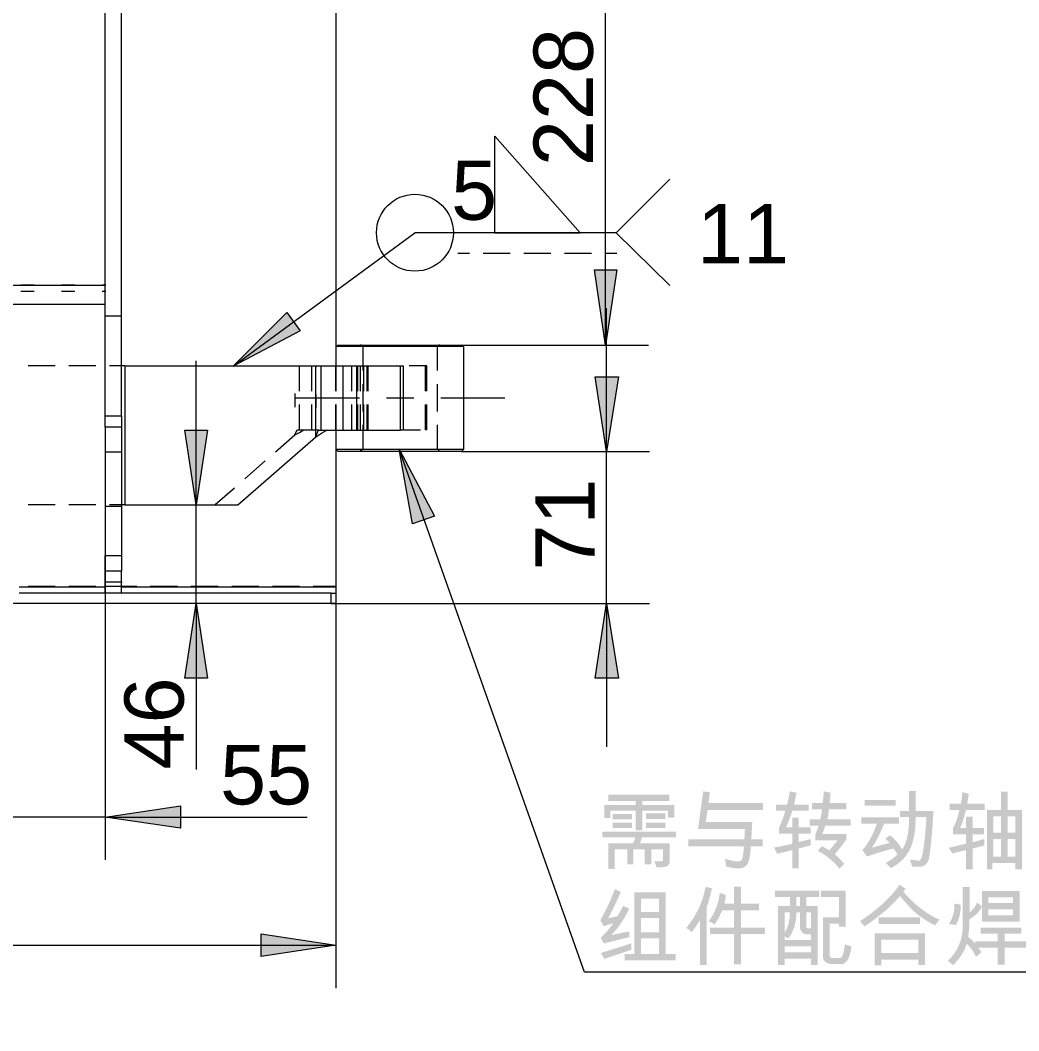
# Model space of a CAD drawing. Header units: millimetres. Extents: x 3 to 591, y 5 to 206.
# Drawn here: x 126.98 to 173.71, y 82.6 to 129.89 of the extents above; entities that cross this region are included whole.
import ezdxf

# ---------------------------------------------------------------- set-up
doc = ezdxf.new("R2010")
doc.units = ezdxf.units.MM

msp = doc.modelspace()

# ---------------------------------------------------------------- hatches: boundary and pattern name
h = msp.add_hatch(color=7)
h.paths.add_polyline_path([(141.746111, 146.473333), (138.253611, 145.944167), (138.253611, 147.037778)])
h.paths.add_polyline_path([(131.727222, 146.473333), (135.255, 147.037778), (135.255, 145.944167)])
h.paths.add_polyline_path([(54.2925, 189.688611), (57.785, 190.217778), (57.785, 189.124167)])
h.paths.add_polyline_path([(53.234167, 189.688611), (49.741667, 189.124167), (49.741667, 190.217778)])
h.paths.add_polyline_path([(130.951111, 92.604167), (134.478889, 93.133333), (134.478889, 92.075)])
h.paths.add_polyline_path([(125.447778, 92.604167), (121.955278, 92.075), (121.955278, 93.133333)])
h.paths.add_polyline_path([(130.951111, 146.473333), (127.458611, 145.944167), (127.458611, 147.037778)])
h.paths.add_polyline_path([(88.653056, 146.473333), (92.180833, 147.037778), (92.180833, 145.944167)])
at = {"true_color": 0x0000ff}
h = msp.add_hatch(color=5, dxfattribs=at)
h.paths.add_polyline_path([(55.068611, 147.672778), (52.352222, 149.965833), (53.163611, 150.671389)])
h.paths.add_polyline_path([(136.948333, 113.700278), (139.453056, 116.205), (140.088056, 115.358333)])
h.paths.add_polyline_path([(92.286667, 124.354167), (89.640833, 121.990556), (89.076389, 122.907778)])
h.paths.add_polyline_path([(74.541944, 142.098889), (75.106389, 145.591389), (76.129444, 145.273889)])
h = msp.add_hatch(color=7)
h.paths.add_polyline_path([(104.034167, 132.609167), (104.598611, 129.116667), (103.505, 129.116667)])
h.paths.add_polyline_path([(104.034167, 135.396111), (103.505, 138.888611), (104.598611, 138.888611)])
h.paths.add_polyline_path([(154.375556, 114.688056), (153.846389, 118.215833), (154.904722, 118.215833)])
h.paths.add_polyline_path([(154.375556, 137.512778), (154.904722, 134.020278), (153.846389, 134.020278)])
h.paths.add_polyline_path([(135.219722, 102.587778), (135.748889, 99.095278), (134.690556, 99.095278)])
h.paths.add_polyline_path([(135.219722, 107.209167), (134.690556, 110.701667), (135.748889, 110.701667)])
h = msp.add_hatch(color=7)
h.paths.add_polyline_path([(154.410833, 102.587778), (154.975278, 99.095278), (153.881667, 99.095278)])
h.paths.add_polyline_path([(154.410833, 109.713889), (153.881667, 113.206389), (154.975278, 113.206389)])
h = msp.add_hatch(color=7)
h.dxf.hatch_style = 2
h.paths.add_polyline_path([(144.709444, 109.819722), (146.3675, 106.68), (145.344444, 106.327222)])
h = msp.add_hatch(color=7)
h.paths.add_polyline_path([(157.584973, 92.575452), (157.287868, 92.575452), (157.287868, 92.896259), (156.095038, 92.896259), (156.095038, 91.975178), (155.785806, 91.975178), (155.785806, 92.896259), (154.596835, 92.896259), (154.596835, 92.551749), (154.309651, 92.551749), (154.309651, 93.171867), (155.785806, 93.171867), (155.785806, 93.349909), (154.507538, 93.349909), (154.507538, 93.647014), (157.356769, 93.647014), (157.356769, 93.349909), (156.095038, 93.349909), (156.095038, 93.171867), (157.584973, 93.171867)])
h.paths.add_polyline_path([(157.1666, 92.518125), (156.265363, 92.518125), (156.265363, 92.769479), (157.1666, 92.769479)])
h.paths.add_polyline_path([(155.603905, 92.50214), (154.699912, 92.50214), (154.699912, 92.749636), (155.603905, 92.749636)])
h.paths.add_polyline_path([(157.1666, 92.084319), (156.265363, 92.084319), (156.265363, 92.331815), (157.1666, 92.331815)])
h.paths.add_polyline_path([(155.603905, 92.084319), (154.699912, 92.084319), (154.699912, 92.331815), (155.603905, 92.331815)])
h.paths.add_polyline_path([(157.66986, 91.650512), (156.075194, 91.650512), (156.024, 91.494174), (155.97818, 91.378763), (157.368896, 91.378763), (157.368896, 90.523277), (157.346072, 90.405024), (157.27767, 90.319741), (157.163792, 90.267324), (157.004543, 90.24767), (156.756496, 90.243811), (156.655624, 90.539262), (156.915246, 90.527136), (156.978274, 90.530744), (157.023422, 90.548151), (157.050587, 90.579303), (157.059664, 90.62415), (157.059664, 91.09158), (156.509, 91.09158), (156.509, 90.388229), (156.20032, 90.388229), (156.20032, 91.09158), (155.673358, 91.09158), (155.673358, 90.388229), (155.386175, 90.388229), (155.386175, 91.09158), (154.796926, 91.09158), (154.796926, 90.170499), (154.507538, 90.170499), (154.507538, 91.378763), (155.649105, 91.378763), (155.706086, 91.483219), (155.77423, 91.650512), (154.216496, 91.650512), (154.216496, 91.925569), (157.66986, 91.925569)])
h = msp.add_hatch(color=7)
h.dxf.hatch_style = 2
h.paths.add_polyline_path([(161.743457, 92.935947), (159.146131, 92.935947), (159.060692, 92.373156), (161.236339, 92.373156), (161.190588, 91.553499), (161.72196, 91.553499), (161.72196, 91.23655), (161.171296, 91.23655), (161.143588, 90.91172), (161.1026, 90.656602), (161.04828, 90.471248), (160.980575, 90.355708), (160.901398, 90.285126), (160.812661, 90.234647), (160.714312, 90.204322), (160.6063, 90.194202), (160.497366, 90.199783), (160.362387, 90.216526), (160.201363, 90.244431), (160.014295, 90.283499), (159.962481, 90.643993), (160.17084, 90.589414), (160.340339, 90.550493), (160.470977, 90.527179), (160.562754, 90.519419), (160.654876, 90.534853), (160.725914, 90.581706), (160.754034, 90.625114), (160.778072, 90.693327), (160.79808, 90.786345), (160.814108, 90.904167), (160.826407, 91.022609), (160.835192, 91.117487), (160.840463, 91.188801), (160.84222, 91.23655), (158.244894, 91.23655), (158.244894, 91.553499), (160.865922, 91.553499), (160.88115, 91.787903), (160.89183, 92.044631), (158.700198, 92.044631), (158.937771, 93.801354), (159.25472, 93.760013), (159.185818, 93.260612), (161.743457, 93.260612)])
h = msp.add_hatch(color=7)
h.paths.add_polyline_path([(163.974893, 91.281749), (163.414307, 91.131268), (163.414307, 90.20247), (163.106729, 90.20247), (163.106729, 91.054098), (162.407237, 90.883772), (162.322556, 91.047001), (162.25896, 91.180877), (162.425453, 91.204855), (162.62228, 91.241235), (162.849389, 91.290018), (163.106729, 91.351203), (163.106729, 91.816979), (162.492675, 91.816979), (162.492675, 92.109675), (162.656042, 92.492494), (162.785922, 92.900118), (162.339989, 92.900118), (162.339989, 93.179584), (162.859233, 93.179584), (162.929927, 93.458981), (162.999793, 93.805764), (163.312884, 93.732453), (163.187758, 93.179584), (163.877879, 93.179584), (163.877879, 92.900118), (163.110588, 92.900118), (163.057464, 92.734357), (162.991525, 92.548029), (162.91277, 92.341237), (162.821199, 92.114085), (163.106729, 92.114085), (163.106729, 92.57931), (163.414307, 92.57931), (163.414307, 92.114085), (163.974893, 92.114085), (163.974893, 91.816979), (163.414307, 91.816979), (163.414307, 91.436641), (163.974893, 91.572791)])
h.paths.add_polyline_path([(165.836898, 92.198972), (164.648478, 92.198972), (164.605277, 92.057998), (164.569103, 91.945964), (164.539958, 91.862868), (164.51784, 91.808711), (165.632949, 91.808711), (165.632949, 91.537513), (165.546132, 91.420113), (165.428723, 91.268038), (165.280722, 91.08134), (165.102128, 90.86007), (165.30849, 90.66363), (165.54751, 90.408073), (165.317653, 90.186485), (165.127166, 90.411596), (164.894665, 90.62725), (164.620099, 90.833499), (164.303417, 91.030395), (164.497996, 91.240408), (164.846364, 91.041971), (164.971731, 91.191815), (165.076635, 91.320472), (165.161074, 91.427839), (165.225049, 91.513811), (164.188765, 91.513811), (164.188765, 91.777292), (164.343105, 92.198972), (163.929142, 92.198972), (163.929142, 92.494423), (164.412558, 92.494423), (164.433935, 92.579379), (164.456655, 92.686246), (164.480616, 92.815024), (164.505713, 92.965712), (164.036078, 92.965712), (164.036078, 93.256754), (164.529416, 93.265022), (164.545211, 93.36673), (164.559457, 93.489987), (164.572049, 93.634844), (164.582884, 93.801354), (164.903691, 93.74017), (164.854633, 93.260612), (165.632949, 93.260612), (165.632949, 92.965712), (164.826521, 92.965712), (164.808124, 92.812233), (164.788487, 92.682525), (164.76761, 92.576589), (164.745492, 92.494423), (165.836898, 92.494423)])
h = msp.add_hatch(color=7)
h.paths.add_polyline_path([(169.716468, 92.884683), (169.668443, 92.148053), (169.60843, 91.464753), (169.576494, 91.165753), (169.546831, 90.925251), (169.519443, 90.743247), (169.494328, 90.61974), (169.426046, 90.458716), (169.316837, 90.351849), (169.179515, 90.29156), (169.026898, 90.271372), (168.89309, 90.276333), (168.713807, 90.291216), (168.663853, 90.458716), (168.616793, 90.604306), (168.788678, 90.586219), (168.919893, 90.5733), (169.01049, 90.565549), (169.060522, 90.562965), (169.081416, 90.57423), (169.106135, 90.608027), (169.134781, 90.664354), (169.167457, 90.743212), (169.201874, 90.861663), (169.23567, 91.036803), (169.268847, 91.268684), (169.301403, 91.557357), (169.330962, 91.860267), (169.355146, 92.135582), (169.373956, 92.383198), (169.387392, 92.603012), (168.880274, 92.603012), (168.862687, 92.110743), (168.806549, 91.682345), (168.711757, 91.31782), (168.578208, 91.017166), (168.40976, 90.765192), (168.21041, 90.546704), (167.98026, 90.361702), (167.719415, 90.210187), (167.484046, 90.469809), (167.650547, 90.559098), (167.796172, 90.653295), (167.920919, 90.75235), (168.024788, 90.856211), (167.947825, 90.994222), (167.840682, 91.135126), (167.467906, 91.0295), (167.13678, 90.930901), (166.84741, 90.83933), (166.599897, 90.754788), (166.387679, 91.061815), (166.470378, 91.145117), (166.559796, 91.260252), (166.656035, 91.40722), (166.759198, 91.58602), (166.943304, 91.957953), (167.069532, 92.295986), (166.340274, 92.295986), (166.340274, 92.591437), (168.109675, 92.591437), (168.109675, 92.295986), (167.410734, 92.295986), (167.245465, 91.914105), (167.093579, 91.598629), (166.955026, 91.349609), (166.829753, 91.167097), (167.665947, 91.394749), (167.642176, 91.424196), (167.600628, 91.467027), (167.541303, 91.52319), (167.464202, 91.592635), (167.687996, 91.751385), (167.87795, 91.573627), (168.034366, 91.403361), (168.157192, 91.240641), (168.246377, 91.085517), (168.299715, 91.158165), (168.353106, 91.261148), (168.4066, 91.394413), (168.460248, 91.557908), (168.540381, 91.918265), (168.567184, 92.28441), (168.567184, 92.603012), (168.141646, 92.603012), (168.141646, 92.884683), (168.567184, 92.884683), (168.567184, 93.825608), (168.876416, 93.829466), (168.876416, 92.884683)])
h.paths.add_polyline_path([(167.943208, 93.128321), (166.499024, 93.128321), (166.499024, 93.407236), (167.943208, 93.407236)])
h = msp.add_hatch(color=7)
h.paths.add_polyline_path([(173.853455, 90.152861), (173.546428, 90.152861), (173.546428, 90.453824), (172.474866, 90.453824), (172.474866, 90.152861), (172.215243, 90.152861), (172.215243, 92.932088), (172.88056, 92.932088), (172.88056, 93.783716), (173.187587, 93.783716), (173.187587, 92.932088), (173.853455, 92.932088)])
h.paths.add_polyline_path([(173.546428, 91.878164), (173.546428, 92.636637), (173.187587, 92.636637), (173.187587, 91.878164)])
h.paths.add_polyline_path([(172.88056, 91.878164), (172.88056, 92.636637), (172.523924, 92.636637), (172.523924, 91.878164)])
h.paths.add_polyline_path([(173.546428, 90.750929), (173.546428, 91.581059), (173.187587, 91.581059), (173.187587, 90.750929)])
h.paths.add_polyline_path([(172.88056, 90.750929), (172.88056, 91.581059), (172.523924, 91.581059), (172.523924, 90.750929)])
h.paths.add_polyline_path([(172.118229, 92.932088), (171.231875, 92.932088), (171.162835, 92.654482), (171.094623, 92.421938), (171.027236, 92.234456), (170.960677, 92.092036), (171.240143, 92.092036), (171.240143, 92.612934), (171.549375, 92.612934), (171.549375, 92.092036), (172.072478, 92.092036), (172.072478, 91.797136), (171.549375, 91.797136), (171.549375, 91.422309), (172.094527, 91.577201), (172.094527, 91.274032), (171.549375, 91.127409), (171.549375, 90.152861), (171.240143, 90.152861), (171.240143, 91.057956), (170.596324, 90.899757), (170.429857, 91.163238), (170.618321, 91.207835), (170.781877, 91.246541), (170.920525, 91.279355), (171.034264, 91.306279), (171.123096, 91.327311), (171.18702, 91.342452), (171.226036, 91.351702), (171.240143, 91.355061), (171.240143, 91.797136), (170.623885, 91.797136), (170.623885, 92.092036), (170.7081, 92.234456), (170.787044, 92.421938), (170.860614, 92.654482), (170.928707, 92.932088), (170.465686, 92.932088), (170.465686, 93.229193), (170.994301, 93.229193), (171.01455, 93.32023), (171.03392, 93.441135), (171.05236, 93.591807), (171.069818, 93.77214), (171.363064, 93.686702), (171.357156, 93.622425), (171.344323, 93.524713), (171.324462, 93.393619), (171.29747, 93.229193), (172.118229, 93.229193)])
h = msp.add_hatch(color=7)
h.paths.add_polyline_path([(169.996485, 87.807764), (169.791433, 87.536015), (169.695952, 87.578717), (169.581558, 87.639092), (169.448353, 87.717244), (169.296442, 87.813276), (169.005469, 88.016399), (168.779402, 88.206292), (168.666945, 88.318861), (168.523845, 88.473081), (168.350048, 88.669055), (168.145504, 88.906887), (167.833051, 88.561077), (167.454556, 88.209117), (167.009915, 87.85106), (166.499024, 87.486956), (166.279089, 87.730594), (166.581474, 87.937426), (166.86355, 88.146158), (167.125317, 88.356776), (167.366775, 88.569268), (167.587924, 88.783619), (167.788765, 88.999818), (167.969296, 89.217852), (168.129519, 89.437707), (168.428829, 89.235963), (168.304254, 89.109183), (168.486862, 88.898533), (168.690656, 88.693153), (168.915535, 88.492942), (169.161394, 88.297794), (169.405824, 88.122628), (169.626482, 87.982499), (169.823369, 87.87751)])
h.paths.add_polyline_path([(169.090287, 87.599404), (167.154419, 87.599404), (167.154419, 87.908636), (169.090287, 87.908636)])
h.paths.add_polyline_path([(169.326207, 85.677868), (169.0054, 85.677868), (169.0054, 85.929773), (167.281199, 85.929773), (167.281199, 85.656371), (166.960391, 85.656371), (166.960391, 87.161739), (169.326207, 87.161739)])
h.paths.add_polyline_path([(169.0054, 86.2368), (169.0054, 86.866839), (167.281199, 86.866839), (167.281199, 86.2368)])
h = msp.add_hatch(color=7)
h.paths.add_polyline_path([(155.487047, 86.979838), (155.238458, 86.921263), (155.018135, 86.868734), (154.82608, 86.822251), (154.662291, 86.781814), (154.52677, 86.747424), (154.419516, 86.719079), (154.340528, 86.696781), (154.289808, 86.680529), (154.143184, 86.951726), (154.32953, 87.144058), (154.488383, 87.31918), (154.619744, 87.477043), (154.723614, 87.617594), (154.702754, 87.620755), (154.669871, 87.611187), (154.617143, 87.596554), (154.544469, 87.576805), (154.396123, 87.534774), (154.282091, 87.498532), (154.127199, 87.779652), (154.285751, 88.057378), (154.452209, 88.391225), (154.626626, 88.781296), (154.809052, 89.227694), (155.084109, 89.100915), (154.910588, 88.711378), (154.754689, 88.376205), (154.616463, 88.095395), (154.495962, 87.868949), (154.922052, 87.958246), (154.981178, 88.048473), (155.046144, 88.15875), (155.117001, 88.289078), (155.193801, 88.439456), (155.483189, 88.311023), (155.277103, 87.923855), (155.065643, 87.589138), (154.848809, 87.306821), (154.6266, 87.076852), (155.487047, 87.254895)])
h.paths.add_polyline_path([(157.648362, 85.896149), (155.259395, 85.896149), (155.259395, 86.193254), (155.722416, 86.193254), (155.722416, 89.085481), (157.182585, 89.085481), (157.182585, 86.193254), (157.648362, 86.193254)])
h.paths.add_polyline_path([(156.873354, 88.152273), (156.873354, 88.790029), (156.029443, 88.790029), (156.029443, 88.152273)])
h.paths.add_polyline_path([(156.873354, 87.203632), (156.873354, 87.872807), (156.029443, 87.872807), (156.029443, 87.203632)])
h.paths.add_polyline_path([(156.873354, 86.193254), (156.873354, 86.921961), (156.029443, 86.921961), (156.029443, 86.193254)])
h.paths.add_polyline_path([(155.576344, 86.391141), (154.305793, 85.965602), (154.155311, 86.244517), (154.440511, 86.332601), (154.695003, 86.411647), (154.918772, 86.481664), (155.111807, 86.542656), (155.274095, 86.59463), (155.405622, 86.637594), (155.506376, 86.671553), (155.576344, 86.696514)])
h = msp.add_hatch(color=7)
h.paths.add_polyline_path([(161.824486, 87.122052), (160.703314, 87.122052), (160.703314, 85.70598), (160.384711, 85.70598), (160.384711, 87.122052), (159.250862, 87.122052), (159.250862, 87.429079), (160.384711, 87.429079), (160.384711, 88.237712), (159.835701, 88.237712), (159.667443, 87.88893), (159.483474, 87.58397), (159.199599, 87.726184), (159.394832, 88.022195), (159.546451, 88.341409), (159.654455, 88.683877), (159.718843, 89.049652), (159.99831, 88.960355), (159.976812, 88.737871), (159.937125, 88.546392), (160.384711, 88.546392), (160.384711, 89.348962), (160.703314, 89.348962), (160.703314, 88.546392), (161.547224, 88.546392), (161.547224, 88.237712), (160.703314, 88.237712), (160.703314, 87.429079), (161.824486, 87.429079)])
h.paths.add_polyline_path([(159.348427, 89.271792), (159.292272, 89.009344), (159.203457, 88.686952), (159.096521, 88.35016), (159.096521, 85.682278), (158.789494, 85.682278), (158.789494, 87.765871), (158.415219, 87.223476), (158.151738, 87.409235), (158.472528, 87.851904), (158.730377, 88.320049), (158.92518, 88.813723), (159.056834, 89.332976)])
h = msp.add_hatch(color=7)
h.paths.add_polyline_path([(165.876586, 86.549891), (165.841971, 86.330154), (165.799347, 86.148812), (165.748764, 86.005815), (165.690275, 85.90111), (165.629202, 85.826188), (165.570868, 85.772608), (165.515324, 85.740422), (165.462623, 85.729682), (164.870067, 85.729682), (164.726906, 85.773108), (164.624776, 85.845575), (164.563574, 85.947188), (164.543196, 86.07805), (164.543196, 87.904778), (165.292298, 87.904778), (165.292298, 88.861687), (164.458309, 88.861687), (164.458309, 89.158792), (165.600978, 89.158792), (165.600978, 87.470971), (165.292298, 87.470971), (165.292298, 87.609326), (164.86235, 87.609326), (164.86235, 86.107816), (164.87197, 86.065217), (164.900866, 86.034918), (164.949089, 86.016814), (165.01669, 86.010802), (165.353482, 86.010802), (165.386709, 86.020801), (165.418173, 86.0508), (165.447866, 86.100796), (165.475783, 86.170792), (165.501918, 86.260787), (165.526263, 86.37078), (165.548812, 86.500772), (165.569559, 86.650763)])
h.paths.add_polyline_path([(164.37287, 88.861687), (163.770943, 88.861687), (163.770943, 88.443315), (164.299559, 88.443315), (164.299559, 85.682278), (163.978752, 85.682278), (163.978752, 85.977178), (162.752298, 85.977178), (162.752298, 85.682278), (162.445271, 85.682278), (162.445271, 88.443315), (162.995935, 88.443315), (162.995935, 88.861687), (162.298647, 88.861687), (162.298647, 89.158792), (164.37287, 89.158792)])
h.paths.add_polyline_path([(163.467775, 88.431739), (163.467775, 88.861687), (163.304615, 88.861687), (163.304615, 88.431739)])
h.paths.add_polyline_path([(163.978752, 87.389391), (163.978752, 88.136288), (163.758817, 88.136288), (163.758817, 87.451127), (163.780004, 87.42187), (163.823722, 87.401863), (163.889971, 87.391054)])
h.paths.add_polyline_path([(163.978752, 86.850854), (163.978752, 87.118193), (163.738973, 87.118193), (163.614605, 87.164496), (163.531165, 87.252139), (163.483554, 87.352598), (163.467775, 87.439001), (163.467775, 88.136288), (163.308474, 88.136288), (163.275392, 87.766173), (163.200091, 87.440448), (163.082519, 87.159061), (162.922623, 86.921961), (162.752298, 87.02118), (162.752298, 86.850854)])
h.paths.add_polyline_path([(162.995935, 88.136288), (162.747888, 88.136288), (162.747888, 87.191505), (162.853928, 87.37897), (162.930616, 87.598991), (162.977951, 87.851465)])
h.paths.add_polyline_path([(163.990878, 86.274283), (163.990878, 86.553749), (162.752298, 86.553749), (162.752298, 86.274283)])
h = msp.add_hatch(color=7)
h.paths.add_polyline_path([(170.631602, 85.670151), (170.387965, 85.880164), (170.550951, 86.044415), (170.692227, 86.220488), (170.811786, 86.408368), (170.909621, 86.608044), (170.985726, 86.819502), (171.040095, 87.042729), (171.072721, 87.277712), (171.083598, 87.524439), (171.083598, 89.329118), (171.410469, 89.329118), (171.410469, 88.144556), (171.511548, 88.232208), (171.603119, 88.338929), (171.685181, 88.464769), (171.757735, 88.609782), (171.979323, 88.419613), (171.979323, 89.142807), (173.744314, 89.142807), (173.744314, 87.702482), (171.979323, 87.702482), (171.979323, 88.403627), (171.894419, 88.249227), (171.77372, 88.101079), (171.609613, 87.959236), (171.402201, 87.823749), (171.384493, 87.380572), (171.343221, 86.983697), (171.462292, 86.890576), (171.555783, 86.809651), (171.623746, 86.740921), (171.666233, 86.684387), (171.676155, 86.789669), (172.714093, 86.789669), (172.714093, 87.138037), (171.918138, 87.138037), (171.918138, 87.429079), (173.833611, 87.429079), (173.833611, 87.138037), (173.03931, 87.138037), (173.03931, 86.789669), (174.061814, 86.789669), (174.061814, 86.492564), (173.03931, 86.492564), (173.03931, 85.693853), (172.714093, 85.693853), (172.714093, 86.492564), (171.816715, 86.492564), (171.836214, 86.463074), (171.878451, 86.403818), (171.967748, 86.270424), (171.699857, 86.058206), (171.606641, 86.247222), (171.503142, 86.412362), (171.389411, 86.553525), (171.265499, 86.670607), (171.177537, 86.417702), (171.042602, 86.166658), (170.86064, 85.917474)])
h.paths.add_polyline_path([(173.431224, 88.841844), (172.284696, 88.841844), (172.284696, 88.58608), (173.431224, 88.58608)])
h.paths.add_polyline_path([(173.431224, 88.29118), (172.284696, 88.29118), (172.284696, 87.997933), (173.431224, 87.997933)])
h.paths.add_polyline_path([(170.689479, 88.55466), (170.98438, 88.505051), (170.981908, 88.25492), (170.944761, 88.012127), (170.872991, 87.776568), (170.766649, 87.548141), (170.441432, 87.599404), (170.553252, 87.805283), (170.633186, 88.008682), (170.681185, 88.2096), (170.697196, 88.408037)])
h = msp.add_hatch(color=7)
h.paths.add_polyline_path([(53.234167, 86.606944), (56.726667, 87.136111), (56.726667, 86.077778)])
h.paths.add_polyline_path([(141.746111, 86.606944), (138.253611, 86.077778), (138.253611, 87.136111)])
h.paths.add_polyline_path([(87.771111, 18.803056), (84.278611, 18.273889), (84.278611, 19.332222)])
h.paths.add_polyline_path([(98.248611, 18.803056), (101.776389, 19.332222), (101.776389, 18.273889)])

# ---------------------------------------------------------------- linework, layer by layer
at = {"color": 7, "lineweight": 0}
for points in [[(130.951111, 116.063889), (130.951111, 147.073056)], [(131.727222, 116.063889), (131.727222, 147.073056)], [(141.746111, 138.500556), (141.746111, 113.700278)], [(154.375556, 114.688056), (154.375556, 137.512778)], [(148.005694, 118.977727), (147.461358, 118.977727)], [(149.910694, 118.977727), (148.640694, 118.977727)], [(151.815694, 118.977727), (150.545694, 118.977727)], [(153.720694, 118.977727), (152.450694, 118.977727)], [(154.899678, 118.977727), (154.355694, 118.977727)], [(130.951111, 117.475), (55.068611, 117.475)], [(127.639057, 117.495673), (127.004057, 117.495673)], [(129.544057, 117.495673), (128.909057, 117.495673)], [(130.981626, 117.495673), (130.814057, 117.495673)], [(127.639057, 117.195671), (127.004057, 117.195671)], [(129.544057, 117.195671), (128.909057, 117.195671)], [(130.981626, 117.195671), (130.814057, 117.195671)], [(130.951111, 116.593056), (55.068611, 116.593056)], [(154.410833, 109.713889), (154.410833, 116.416667)], [(130.951111, 116.063889), (131.727222, 116.063889)], [(130.951111, 111.371944), (130.951111, 116.063889)], [(131.727222, 111.371944), (131.727222, 116.063889)], [(141.851944, 114.688056), (141.746111, 114.6175)], [(147.743333, 114.6175), (147.708056, 114.6175), (147.6375, 114.6175), (147.531667, 114.6175), (147.390556, 114.6175), (147.214167, 114.6175), (147.037778, 114.6175), (146.790833, 114.6175), (146.543889, 114.6175), (146.296944, 114.6175), (146.014722, 114.6175), (145.697222, 114.6175), (145.379722, 114.6175), (145.062222, 114.6175), (144.744722, 114.6175), (144.427222, 114.6175), (144.109722, 114.6175), (143.792222, 114.6175), (143.474722, 114.6175), (143.1925, 114.6175), (142.910278, 114.6175), (142.663333, 114.6175), (142.451667, 114.6175), (142.24, 114.6175), (142.098889, 114.6175), (141.957778, 114.6175), (141.851944, 114.6175), (141.781389, 114.6175), (141.746111, 114.6175)], [(141.851944, 114.688056), (141.887222, 114.688056), (141.957778, 114.688056), (142.098889, 114.688056), (142.24, 114.688056), (142.416389, 114.688056), (142.592778, 114.688056), (142.839722, 114.688056), (143.086667, 114.688056), (143.368889, 114.688056), (143.651111, 114.688056), (143.933333, 114.688056), (144.250833, 114.688056), (144.568333, 114.688056), (144.885833, 114.688056), (145.203333, 114.688056), (145.520833, 114.688056), (145.838333, 114.688056), (146.120556, 114.688056), (146.402778, 114.688056), (146.649722, 114.688056), (146.861389, 114.688056), (147.073056, 114.688056), (147.249444, 114.688056), (147.390556, 114.688056), (147.496389, 114.688056), (147.602222, 114.688056), (147.6375, 114.688056)], [(142.906644, 114.720688), (143.00648, 114.620851)], [(143.006621, 114.620675), (143.006621, 113.490728)], [(146.506636, 114.620675), (146.606472, 114.720511)], [(146.506636, 113.490622), (146.506636, 114.620569)], [(147.6375, 114.688056), (156.386389, 114.688056)], [(147.743333, 114.6175), (147.6375, 114.688056)], [(147.743333, 109.819722), (147.743333, 114.6175)], [(128.621296, 113.720668), (127.351296, 113.720668)], [(130.526296, 113.720668), (129.256296, 113.720668)], [(131.868968, 113.720668), (131.161296, 113.720668)], [(131.868333, 113.700278), (131.868333, 107.209167)], [(140.793611, 113.700278), (131.868333, 113.700278)], [(135.219722, 107.209167), (135.219722, 113.947222)], [(139.828552, 113.720668), (139.828552, 113.68786)], [(139.828552, 113.720668), (139.828552, 113.68786)], [(140.040677, 113.720668), (140.040677, 112.538157)], [(140.606357, 113.720668), (140.606357, 112.538157)], [(140.793611, 113.700278), (140.793611, 110.384167)], [(141.040556, 113.700278), (141.005278, 113.700278), (140.97, 113.700278), (140.934722, 113.700278), (140.899444, 113.700278), (140.864167, 113.700278), (140.828889, 113.700278), (140.793611, 113.700278)], [(140.809028, 113.720668), (140.809028, 113.650818)], [(141.040556, 113.700278), (141.040556, 110.701667)], [(142.098889, 113.700278), (141.040556, 113.700278)], [(141.740008, 113.720668), (141.740008, 112.538157)], [(141.756624, 113.720668), (141.756624, 112.538157)], [(142.098889, 110.701667), (142.098889, 113.700278)], [(142.733889, 113.700278), (142.628056, 113.700278), (142.5575, 113.700278), (142.451667, 113.700278), (142.381111, 113.700278), (142.275278, 113.700278), (142.204722, 113.700278), (142.134167, 113.700278), (142.098889, 113.700278)], [(142.493294, 112.538193), (142.493294, 113.720704)], [(144.78, 113.700278), (142.733889, 113.700278)], [(142.733889, 110.701667), (142.733889, 113.700278)], [(142.774388, 112.538193), (142.774388, 113.720704)], [(142.909431, 112.538193), (142.909431, 113.720704)], [(143.059009, 112.538193), (143.059009, 113.720704)], [(143.214372, 112.538193), (143.214372, 113.720704)], [(143.270182, 112.538193), (143.270182, 113.720704)], [(144.78, 110.701667), (144.78, 113.700278)], [(144.921111, 113.700278), (144.78, 113.700278)], [(144.921111, 110.701667), (144.921111, 113.700278)], [(145.951116, 113.720668), (145.186647, 113.720668)], [(145.951116, 112.538193), (145.951116, 113.720704)], [(146.006926, 113.720668), (145.951187, 113.720668)], [(146.006926, 112.538193), (146.006926, 113.720704)], [(143.006621, 112.855728), (143.006621, 111.585728)], [(146.506636, 111.585622), (146.506636, 112.855622)], [(139.828552, 112.41786), (139.828552, 111.78286)], [(139.828552, 112.41786), (139.828552, 111.78286)], [(139.856633, 112.220692), (142.851717, 112.220692)], [(140.809028, 112.380818), (140.809028, 111.745818)], [(144.121717, 112.220692), (145.391717, 112.220692)], [(146.661717, 112.220692), (149.6568, 112.220692)], [(140.040677, 111.903157), (140.040677, 110.720646)], [(140.606357, 111.903157), (140.606357, 110.720646)], [(141.740008, 111.903157), (141.740008, 110.720646)], [(141.756624, 111.903157), (141.756624, 110.720646)], [(142.493294, 110.720681), (142.493294, 111.903193)], [(142.774388, 110.720681), (142.774388, 111.903193)], [(142.909431, 110.720681), (142.909431, 111.903193)], [(143.059009, 110.720681), (143.059009, 111.903193)], [(143.214372, 110.720681), (143.214372, 111.903193)], [(143.270182, 110.720681), (143.270182, 111.903193)], [(145.951116, 110.720681), (145.951116, 111.903193)], [(146.006926, 110.720681), (146.006926, 111.903193)], [(130.951111, 111.371944), (131.727222, 111.371944)], [(130.951111, 110.842778), (130.951111, 110.913333), (130.951111, 110.948611), (130.951111, 111.019167), (130.951111, 111.089722), (130.951111, 111.160278), (130.951111, 111.230833), (130.951111, 111.301389), (130.951111, 111.371944)], [(131.727222, 111.371944), (131.727222, 111.301389), (131.727222, 111.230833), (131.727222, 111.160278), (131.727222, 111.089722), (131.727222, 111.019167), (131.727222, 110.948611), (131.727222, 110.913333), (131.727222, 110.842778)], [(130.951111, 110.842778), (130.951111, 90.593333)], [(131.727222, 110.842778), (130.951111, 110.842778)], [(130.951111, 110.842778), (130.951111, 109.678611)], [(131.727222, 110.842778), (131.727222, 109.678611)], [(139.828552, 110.480157), (140.043041, 110.600455), (140.249416, 110.720752)], [(139.828552, 110.480157), (139.943205, 110.720752)], [(139.943346, 110.720681), (140.249557, 110.720681)], [(140.249487, 110.720681), (140.298876, 110.720681), (140.347206, 110.720681), (140.394126, 110.720681), (140.439634, 110.720681), (140.483731, 110.720681), (140.526417, 110.720681), (140.567339, 110.720681), (140.606498, 110.720681)], [(140.606357, 110.720681), (140.959134, 110.720681)], [(140.793611, 110.384167), (140.934722, 110.701667)], [(140.793611, 110.384167), (141.075833, 110.560556), (141.322778, 110.701667)], [(140.934722, 110.701667), (140.97, 110.701667), (141.005278, 110.701667), (141.040556, 110.701667)], [(141.040556, 110.701667), (142.098889, 110.701667)], [(141.746111, 110.701667), (141.746111, 103.363889)], [(142.098889, 110.701667), (142.134167, 110.701667), (142.204722, 110.701667), (142.275278, 110.701667), (142.381111, 110.701667), (142.451667, 110.701667), (142.5575, 110.701667), (142.628056, 110.701667), (142.733889, 110.701667)], [(142.733889, 110.701667), (144.78, 110.701667)], [(143.006621, 110.950728), (143.006621, 109.820781)], [(144.921111, 110.701667), (144.78, 110.701667)], [(144.940232, 110.720681), (145.704701, 110.720681)], [(146.006926, 110.720681), (145.951187, 110.720681)], [(146.506636, 109.820675), (146.506636, 110.950622)], [(137.16, 107.209167), (140.793611, 110.384167)], [(138.921648, 109.686574), (139.828411, 110.479981)], [(139.828552, 110.51286), (139.828552, 110.480052)], [(139.828552, 110.51286), (139.828552, 110.480052)], [(140.809028, 110.475818), (140.809028, 110.405616)], [(141.746111, 109.819722), (141.851944, 109.713889)], [(141.746111, 109.819722), (141.781389, 109.819722), (141.851944, 109.819722), (141.957778, 109.819722), (142.098889, 109.819722), (142.24, 109.819722), (142.451667, 109.819722), (142.663333, 109.819722), (142.910278, 109.819722), (143.1925, 109.819722), (143.474722, 109.819722), (143.792222, 109.819722), (144.109722, 109.819722), (144.427222, 109.819722), (144.744722, 109.819722), (145.062222, 109.819722), (145.379722, 109.819722), (145.697222, 109.819722), (146.014722, 109.819722), (146.296944, 109.819722), (146.543889, 109.819722), (146.790833, 109.819722), (147.037778, 109.819722), (147.214167, 109.819722), (147.390556, 109.819722), (147.531667, 109.819722), (147.6375, 109.819722), (147.708056, 109.819722), (147.743333, 109.819722)], [(147.6375, 109.713889), (147.602222, 109.713889), (147.496389, 109.713889), (147.390556, 109.713889), (147.249444, 109.713889), (147.073056, 109.713889), (146.861389, 109.713889), (146.649722, 109.713889), (146.402778, 109.713889), (146.120556, 109.713889), (145.838333, 109.713889), (145.520833, 109.713889), (145.203333, 109.713889), (144.885833, 109.713889), (144.568333, 109.713889), (144.250833, 109.713889), (143.933333, 109.713889), (143.651111, 109.713889), (143.368889, 109.713889), (143.086667, 109.713889), (142.839722, 109.713889), (142.592778, 109.713889), (142.416389, 109.713889), (142.24, 109.713889), (142.098889, 109.713889), (141.957778, 109.713889), (141.887222, 109.713889), (141.851944, 109.713889)], [(143.006621, 109.820675), (142.906785, 109.720839)], [(153.387778, 85.336944), (144.709444, 109.819722)], [(146.606648, 109.720697), (146.506812, 109.820534)], [(147.6375, 109.713889), (147.743333, 109.819722)], [(147.6375, 109.713889), (156.421667, 109.713889)], [(154.410833, 102.587778), (154.410833, 109.713889)], [(131.727222, 109.678611), (130.951111, 109.678611)], [(130.951111, 109.678611), (130.951111, 109.5375), (130.951111, 109.396389), (130.951111, 109.184722), (130.951111, 108.973056), (130.951111, 108.726111), (130.951111, 108.479167), (130.951111, 108.196944), (130.951111, 107.914722), (130.951111, 107.667778), (130.951111, 107.385556), (130.951111, 107.138611)], [(131.727222, 109.678611), (131.727222, 109.5375), (131.727222, 109.396389), (131.727222, 109.184722), (131.727222, 108.973056), (131.727222, 108.726111), (131.727222, 108.479167), (131.727222, 108.196944), (131.727222, 107.914722), (131.727222, 107.667778), (131.727222, 107.385556), (131.727222, 107.138611)], [(137.487981, 108.432133), (138.443759, 109.268427)], [(136.103431, 107.220667), (137.010092, 108.013985)], [(127.35112, 107.220667), (128.62112, 107.220667)], [(129.25612, 107.220667), (130.52612, 107.220667)], [(131.727222, 107.138611), (130.951111, 107.138611)], [(130.951111, 107.138611), (130.951111, 104.845556)], [(131.16112, 107.220667), (131.869145, 107.220667)], [(131.727222, 107.138611), (131.727222, 104.845556)], [(131.868333, 107.209167), (137.16, 107.209167)], [(135.219722, 102.587778), (135.219722, 107.209167)], [(130.951111, 104.845556), (131.727222, 104.845556)], [(130.951111, 104.104722), (130.951111, 104.210556), (130.951111, 104.281111), (130.951111, 104.386944), (130.951111, 104.492778), (130.951111, 104.563333), (130.951111, 104.669167), (130.951111, 104.739722), (130.951111, 104.845556)], [(131.727222, 104.845556), (131.727222, 104.739722), (131.727222, 104.669167), (131.727222, 104.563333), (131.727222, 104.492778), (131.727222, 104.386944), (131.727222, 104.281111), (131.727222, 104.210556), (131.727222, 104.104722)], [(131.727222, 104.104722), (130.951111, 104.104722)], [(130.951111, 103.081667), (130.951111, 104.104722)], [(131.727222, 103.081667), (131.727222, 104.104722)], [(131.756644, 103.595664), (130.981591, 103.595664)], [(130.951111, 103.363889), (126.929444, 103.363889)], [(128.621649, 103.395674), (127.351649, 103.395674)], [(130.526649, 103.395674), (129.256649, 103.395674)], [(131.756644, 103.395674), (130.981591, 103.395674)], [(132.431649, 103.395674), (131.161649, 103.395674)], [(141.746111, 103.363889), (131.727222, 103.363889)], [(134.336649, 103.395674), (133.066649, 103.395674)], [(136.241649, 103.395674), (134.971649, 103.395674)], [(138.146649, 103.395674), (136.876649, 103.395674)], [(140.051649, 103.395674), (138.781649, 103.395674)], [(141.756624, 103.395674), (140.686649, 103.395674)], [(141.746111, 103.363889), (141.746111, 103.328611), (141.746111, 103.258056), (141.746111, 103.222778), (141.746111, 103.152222), (141.746111, 103.116944), (141.746111, 103.081667)], [(141.534444, 103.081667), (126.929444, 103.081667)], [(141.534444, 102.587778), (141.534444, 103.081667)], [(141.534444, 103.081667), (141.569722, 103.081667), (141.605, 103.081667), (141.640278, 103.081667), (141.675556, 103.081667), (141.710833, 103.081667), (141.746111, 103.081667)], [(141.746111, 103.081667), (141.746111, 102.587778)], [(141.534444, 102.587778), (53.445833, 102.587778)], [(135.219722, 102.587778), (135.219722, 94.826667)], [(141.534444, 102.587778), (156.421667, 102.587778)], [(141.746111, 102.587778), (141.710833, 102.587778), (141.675556, 102.587778), (141.640278, 102.587778), (141.605, 102.587778), (141.569722, 102.587778), (141.534444, 102.587778)], [(141.746111, 102.587778), (141.746111, 84.596111)], [(154.410833, 102.587778), (154.410833, 95.885)], [(130.951111, 92.604167), (125.447778, 92.604167)], [(130.951111, 92.604167), (140.405556, 92.604167)], [(53.234167, 86.606944), (141.746111, 86.606944)], [(198.155278, 85.336944), (153.387778, 85.336944)]]:
    msp.add_lwpolyline(points, dxfattribs=at)
at = {"color": 5, "lineweight": 0, "true_color": 0x0000ff}
for points in [[(149.189722, 119.944444), (149.189722, 124.46)], [(149.189722, 124.46), (153.176111, 119.944444)], [(157.374167, 122.449167), (154.869444, 119.944444)], [(136.948333, 113.700278), (145.450278, 119.944444)], [(154.869444, 119.944444), (145.450278, 119.944444)], [(149.189722, 119.944444), (153.176111, 119.944444)], [(157.374167, 117.475), (154.869444, 119.944444)]]:
    msp.add_lwpolyline(points, dxfattribs=at)
at = {"color": 7, "lineweight": 0}
for points in [[(154.375556, 114.688056), (153.846389, 118.215833), (154.904722, 118.215833)], [(154.410833, 109.713889), (153.881667, 113.206389), (154.975278, 113.206389)], [(135.219722, 107.209167), (134.690556, 110.701667), (135.748889, 110.701667)], [(144.709444, 109.819722), (146.3675, 106.68), (145.344444, 106.327222)], [(135.219722, 102.587778), (135.748889, 99.095278), (134.690556, 99.095278)], [(154.410833, 102.587778), (154.975278, 99.095278), (153.881667, 99.095278)], [(130.951111, 92.604167), (134.478889, 93.133333), (134.478889, 92.075)], [(141.746111, 86.606944), (138.253611, 86.077778), (138.253611, 87.136111)]]:
    msp.add_lwpolyline(points, close=True, dxfattribs=at)
at = {"color": 5, "lineweight": 0, "true_color": 0x0000ff}
msp.add_lwpolyline([(136.948333, 113.700278), (139.453056, 116.205), (140.088056, 115.358333)], close=True, dxfattribs=at)
msp.add_circle((145.450278, 119.944444), 1.799167, dxfattribs=at)

# ---------------------------------------------------------------- texts
at = {"color": 7, "char_height": 2.772729, "attachment_point": 7, "rotation": 90}
for s, insert in [('{\\fArialUnicodeMS|b0|i0|c0;228}', (153.815573, 123.063841)), ('{\\fArialUnicodeMS|b0|i0|c0;71}', (153.864458, 104.133868)), ('{\\fArialUnicodeMS|b0|i0|c0;46}', (134.66861, 94.829526))]:
    msp.add_mtext(s, dxfattribs=dict(at, insert=insert))
at = {"color": 5, "true_color": 0x0000ff, "attachment_point": 1}
for s, insert, char_height in [('{\\fArialUnicodeMS|b0|i0|c0;5}', (147.144111, 123.323184), 2.77273), ('{\\fArialUnicodeMS|b0|i0|c0;11}', (158.653589, 121.286821), 2.772729)]:
    msp.add_mtext(s, dxfattribs=dict(at, insert=insert, char_height=char_height))
at = {"color": 7, "insert": (136.332979, 95.966144), "char_height": 2.772729, "attachment_point": 1}
msp.add_mtext('{\\fArialUnicodeMS|b0|i0|c0;55}', dxfattribs=at)

doc.saveas('drawing.dxf')
